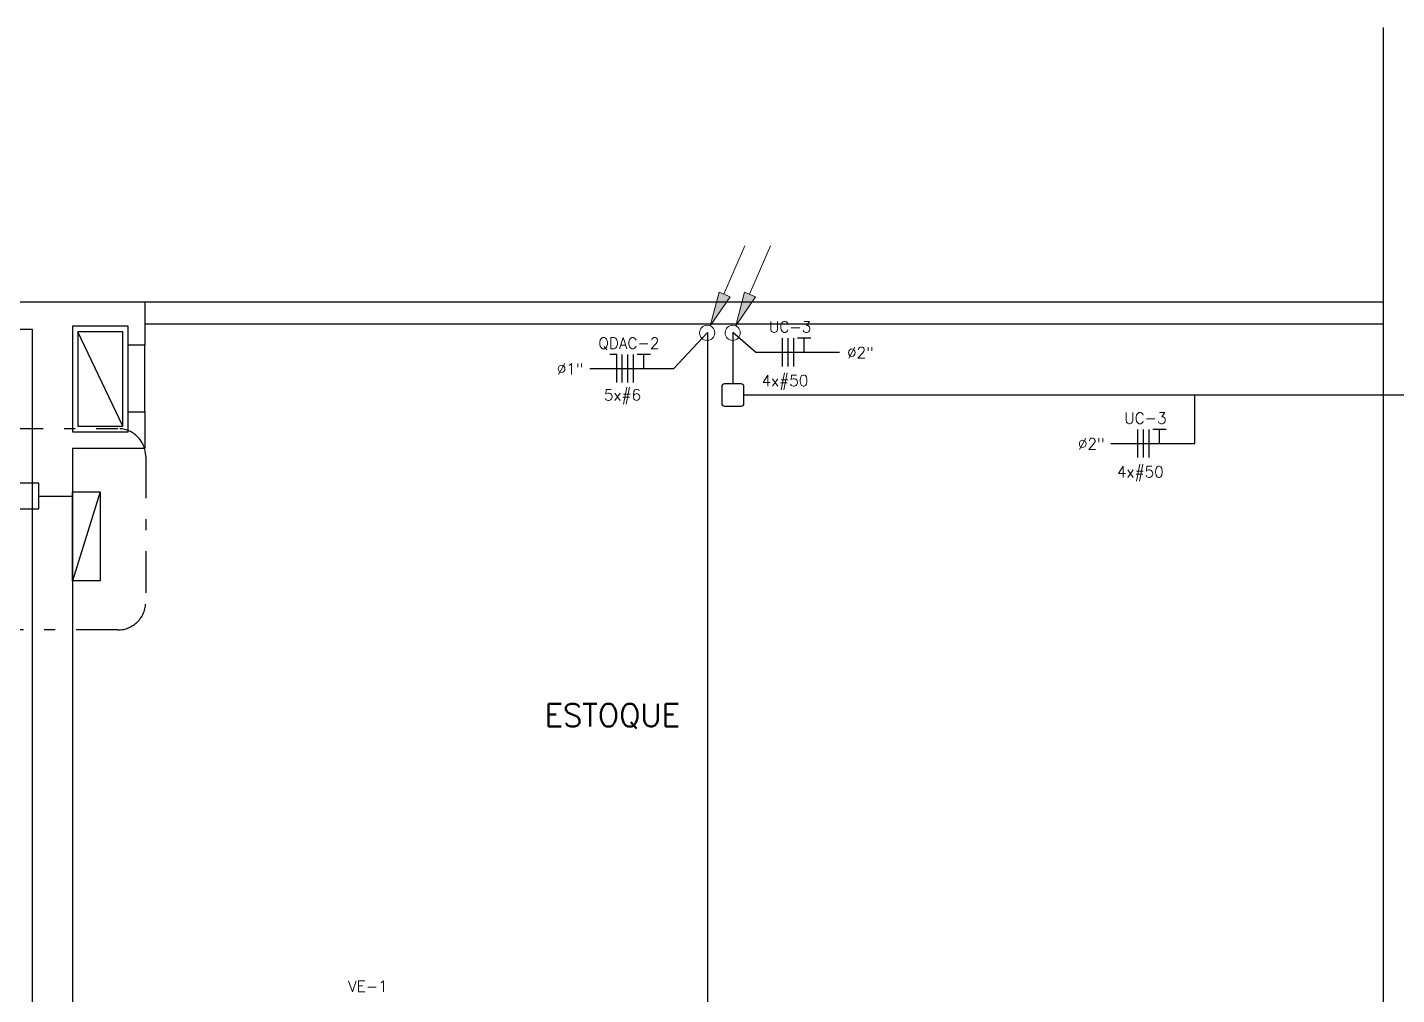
# Model space of a CAD drawing. Header units: metres. Extents: x -367 to 374, y -238 to 224.
# Drawn here: x 343.97 to 356.27, y 194.02 to 202.72 of the extents above; entities that cross this region are included whole.
import ezdxf
from ezdxf.enums import TextEntityAlignment as Align

# ---------------------------------------------------------------- set-up
doc = ezdxf.new("R2010")
doc.units = ezdxf.units.M
doc.linetypes.add('DASHDOT2', pattern=[0.5, 0.25, -0.125, 0, -0.125])
for name, color, linetype in [('EL-FIO', 3, 'Continuous'), ('ELE-ALIMENTADORES', 160, 'Continuous'), ('LA_BAU_BASES GERAIS_R00$0$BASE', 253, 'Continuous'), ('LA_BAU_BASES GERAIS_R00$0$QUADROS', 7, 'Continuous')]:
    doc.layers.add(name, color=color, linetype=linetype)
doc.layers.add('ELETRODUTO QUE DESCE', color=2, linetype='Continuous', lineweight=20)
doc.styles.add('LA_BAU_BASES GERAIS_R00$0$R60-125-RS', font='romans.shx', dxfattribs={"height": 0.19})
doc.styles.add('LA_BAU_BASES GERAIS_R00$0$R80-100-RS', font='romans.shx', dxfattribs={"height": 0.203})
doc.styles.get("Standard").update_dxf_attribs({"font": 'romans.shx'})

# ---------------------------------------------------------------- blocks, each defined once
blk = doc.blocks.new('LA_BAU_BASES GERAIS_R00$0$LA_BAU_ALVENARIA SUPERIOR_R01')
at = {"layer": 'LA_BAU_BASES GERAIS_R00$0$BASE', "linetype": 'Continuous'}
for p, q in [((245.022, 200.25), (256.15, 200.25)), ((244.822, 199.13), (244.42, 199.98)), ((245.022, 200.05), (256.15, 200.05)), ((244.872, 199.259), (244.872, 199.86)), ((245.022, 199.259), (245.022, 199.86))]:
    blk.add_line(p, q, dxfattribs=at)
for points in [[(256.15, 202.716), (256.15, 193.4), (258.7, 193.4), (258.7, 193.55), (256.77, 193.55), (256.77, 197.55), (257.249, 197.55), (257.249, 197.8), (256.77, 197.8), (256.77, 199.86), (257.57, 199.86), (257.57, 200.29), (256.77, 200.29), (256.77, 202.716)], [(235.15, 200.25), (245.022, 200.25), (245.022, 199.86), (244.872, 199.86), (244.872, 200.03), (244.37, 200.03), (244.37, 199.08), (244.872, 199.08), (244.872, 199.259), (245.022, 199.259), (245.022, 198.93), (244.37, 198.93), (244.37, 189.185), (248.37, 189.185), (248.37, 189.035), (244.37, 189.035), (244.37, 177.2), (245.4, 177.2), (245.4, 176.8), (245.25, 176.8), (245.25, 176.95), (244.01, 176.95), (244.01, 200), (227.321, 200)]]:
    blk.add_lwpolyline(points, dxfattribs=at)
blk.add_lwpolyline([(244.822, 199.13), (244.822, 199.98), (244.42, 199.98), (244.42, 199.13)], close=True, dxfattribs=at)
blk = doc.blocks.new('LA_BAU_BASES GERAIS_R00')
at = {"layer": 'LA_BAU_BASES GERAIS_R00$0$QUADROS', "color": 7}
for p, q in [((344.069, 198.503), (344.37, 198.503)), ((344.62, 198.542), (344.37, 197.742))]:
    blk.add_line(p, q, dxfattribs=at)
for points in [[(344.069, 198.618), (342.819, 198.618), (342.819, 198.389), (344.069, 198.389)], [(344.37, 198.542), (344.62, 198.542), (344.62, 197.742), (344.37, 197.742)], [(344.37, 198.542), (344.62, 198.542), (344.62, 197.742), (344.37, 197.742)]]:
    blk.add_lwpolyline(points, close=True, dxfattribs=at)
blk.add_solid([(344.62, 198.542), (344.37, 198.542), (344.37, 197.742), (344.62, 198.542)], dxfattribs=at)
at = {"layer": 'LA_BAU_BASES GERAIS_R00$0$BASE'}
blk.add_blockref('LA_BAU_BASES GERAIS_R00$0$LA_BAU_ALVENARIA SUPERIOR_R01', (100, 0), dxfattribs=at)
at = {"layer": 'LA_BAU_BASES GERAIS_R00$0$BASE', "insert": (348.614, 196.635), "char_height": 0.203, "width": 3.28439, "attachment_point": 1, "style": 'LA_BAU_BASES GERAIS_R00$0$R80-100-RS'}
blk.add_mtext('ESTOQUE', dxfattribs=at)
at = {"layer": 'LA_BAU_BASES GERAIS_R00$0$BASE', "style": 'LA_BAU_BASES GERAIS_R00$0$R60-125-RS'}
for p in [(242.782, 218.919), (358.637, 192.964)]:
    blk.add_attdef('S', text='', height=0.19, rotation=90, dxfattribs=at).set_placement(p, align=Align.MIDDLE_CENTER)
at = {"layer": 'LA_BAU_BASES GERAIS_R00$0$BASE', "style": 'LA_BAU_BASES GERAIS_R00$0$R80-100-RS'}
blk.add_attdef('ACESSO', text='', height=0.203, dxfattribs=at).set_placement((365.922, 191.987), align=Align.TOP_CENTER)
at = {"layer": 'LA_BAU_BASES GERAIS_R00$0$BASE', "style": 'LA_BAU_BASES GERAIS_R00$0$R60-125-RS'}
blk.add_attdef('S', text='', height=0.19, dxfattribs=at).set_placement((266.114, 180.913), align=Align.MIDDLE_CENTER)
blk = doc.blocks.new('A$C42387307')
at = {"layer": 'ELETRODUTO QUE DESCE'}
blk.add_hatch(color=4, dxfattribs=at).paths.add_polyline_path([(4.93, 1.38), (4.33, 2.68), (0.83, 0.37)])
at = {"layer": 'ELETRODUTO QUE DESCE', "color": 4}
for p, q in [((10.34, 4.73), (4.6, 2.1)), ((4.33, 2.68), (0.83, 0.37)), ((4.93, 1.38), (4.33, 2.68)), ((0.83, 0.37), (4.93, 1.38))]:
    blk.add_line(p, q, dxfattribs=at)
at = {"layer": 'ELETRODUTO QUE DESCE', "color": 170}
blk.add_circle((0, 0), 0.908, dxfattribs=at)

msp = doc.modelspace()

# ---------------------------------------------------------------- linework, layer by layer
at = {"layer": 'EL-FIO', "color": 160}
for p, q in [((350.078, 199.972), (350.078, 188.816)), ((350.306, 199.972), (350.306, 199.511)), ((356.65, 199.411), (350.406, 199.411))]:
    msp.add_line(p, q, dxfattribs=at)
msp.add_lwpolyline([(350.231, 199.311), (350.381, 199.311, 0.414214), (350.406, 199.336), (350.406, 199.486, 0.414214), (350.381, 199.511), (350.231, 199.511, 0.414214), (350.206, 199.486), (350.206, 199.336, 0.414214)], format="xyb", close=True, dxfattribs=at)
at = {"layer": 'ELE-ALIMENTADORES', "color": 2}
for p, q in [((349.774, 199.65), (350.078, 199.972)), ((350.51, 199.795), (350.306, 199.972)), ((350.51, 199.795), (351.264, 199.795)), ((349.019, 199.65), (349.774, 199.65)), ((354.458, 198.975), (354.458, 199.411)), ((353.703, 198.975), (354.458, 198.975))]:
    msp.add_line(p, q, dxfattribs=at)
at = {"layer": 'ELE-ALIMENTADORES', "color": 20}
for p, q in [((350.753, 199.669), (350.753, 199.922)), ((350.803, 199.669), (350.803, 199.922)), ((350.853, 199.669), (350.853, 199.922)), ((349.262, 199.523), (349.262, 199.776)), ((349.312, 199.523), (349.312, 199.776)), ((349.362, 199.523), (349.362, 199.776)), ((349.412, 199.523), (349.412, 199.776)), ((353.946, 198.849), (353.946, 199.102)), ((353.996, 198.849), (353.996, 199.102)), ((354.046, 198.849), (354.046, 199.102))]:
    msp.add_line(p, q, dxfattribs=at)
at = {"layer": 'ELE-ALIMENTADORES', "color": 20, "linetype": 'Continuous'}
for p, q in [((351.008, 199.922), (350.886, 199.922)), ((350.947, 199.795), (350.947, 199.922)), ((349.262, 199.776), (349.201, 199.776)), ((349.567, 199.776), (349.445, 199.776)), ((349.506, 199.65), (349.506, 199.776)), ((354.201, 199.102), (354.079, 199.102)), ((354.14, 198.975), (354.14, 199.102))]:
    msp.add_line(p, q, dxfattribs=at)
at = {"layer": 'ELE-ALIMENTADORES', "color": 3, "linetype": 'DASHDOT2', "ltscale": 1.5}
msp.add_lwpolyline([(345.029, 198.859), (345.029, 197.55, -0.414214), (344.779, 197.3), (342.883, 197.3, -0.414214), (342.633, 197.55), (342.633, 198.859, -0.414214), (342.883, 199.109), (344.779, 199.109, -0.414214)], format="xyb", close=True, dxfattribs=at)

# ---------------------------------------------------------------- block references
at = {"layer": 'ELE-ALIMENTADORES', "color": 2}
msp.add_blockref('LA_BAU_BASES GERAIS_R00', (0, 0), dxfattribs=at)
at = {"layer": 'ELE-ALIMENTADORES', "color": 2, "xscale": 0.07499999999997595, "yscale": 0.07499999999999707, "zscale": 0.07500000000000001, "rotation": 41.98820821690931}
for p in [(350.075, 199.97), (350.304, 199.97)]:
    msp.add_blockref('A$C42387307', p, dxfattribs=at)

# ---------------------------------------------------------------- texts
at = {"layer": 'ELE-ALIMENTADORES', "color": 20}
for s, p in [('UC-3', (350.63, 199.973)), ('QDAC-2', (349.097, 199.827)), ('%%C2"', (351.332, 199.742)), ('%%C1"', (348.724, 199.596)), ('4x#50', (350.564, 199.491)), ('5x#6', (349.147, 199.362)), ('UC-3', (353.823, 199.153)), ('%%C2"', (353.407, 198.922)), ('4x#50', (353.758, 198.671)), ('VE-1', (346.848, 194.047))]:
    msp.add_text(s, height=0.1, dxfattribs=at).set_placement(p)

doc.saveas('drawing.dxf')
